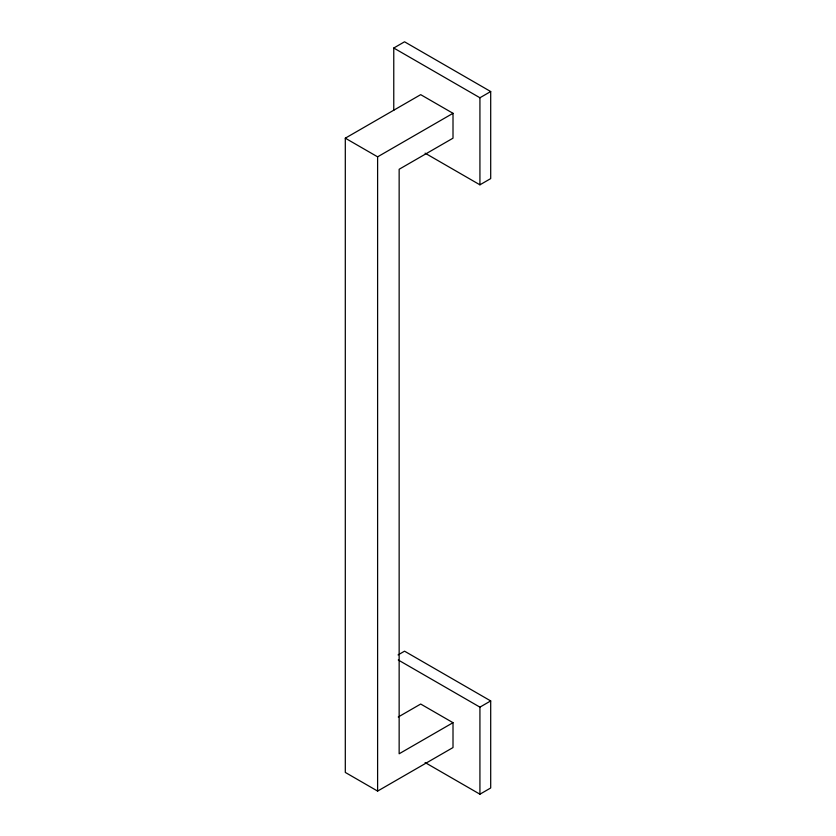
<?xml version="1.0" encoding="UTF-8"?>
<svg xmlns="http://www.w3.org/2000/svg" width="836" height="836" viewBox="0 0 836 836"><rect width="100%" height="100%" fill="white"/><g stroke="black" fill="none" stroke-linecap="round" stroke-linejoin="round"><path stroke-width="1.25" d="M393.766 110.383L393.766 48.018L404.54 41.8L490.701 91.542L490.701 178.601L479.927 184.819L425.096 153.166M345.299 138.18L420.696 94.656L453.007 113.309L453.007 138.18L399.148 169.269L399.148 753.779L453.007 722.691L453.007 747.562L377.611 791.086L345.299 772.433L345.299 138.18L377.611 156.834L453.007 113.309M393.766 48.018L479.927 97.76L490.701 91.542M398.072 654.912L404.54 651.181L490.701 700.923L490.701 787.982L479.927 794.2L425.096 762.547M398.25 716.995L420.696 704.037L453.007 722.691M398.239 659.98L479.927 707.141L490.701 700.923M479.927 97.76L479.927 184.819M479.927 707.141L479.927 794.2M377.611 156.834L377.611 791.086"/></g></svg>
